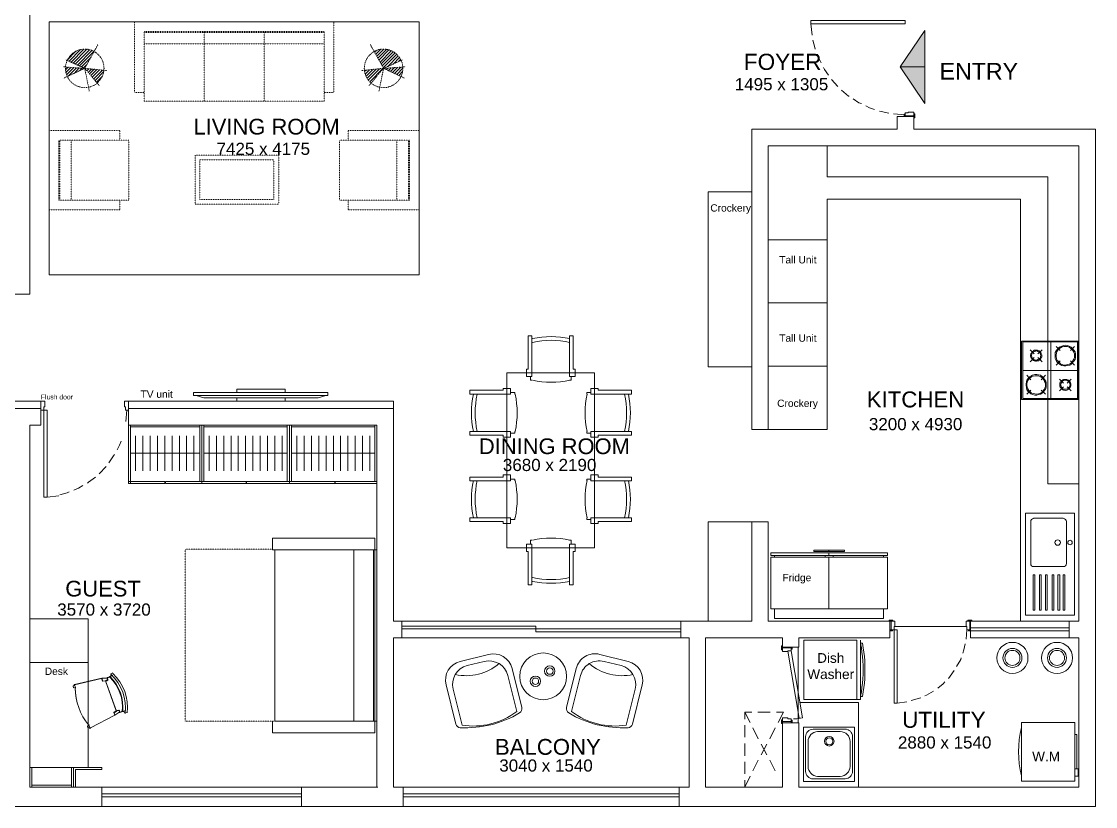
# Model space of a CAD drawing. Header units: millimetres. Extents: x 75500 to 345360, y -224327 to 19532.
# Drawn here: x 97813 to 108858, y -86239 to -78172 of the extents above; entities that cross this region are included whole.
import ezdxf

# ---------------------------------------------------------------- set-up
doc = ezdxf.new("R2010")
doc.units = ezdxf.units.MM
doc.header["$LTSCALE"] = 0.01
doc.linetypes.add('DASHED2', pattern=[0.375, 0.25, -0.125])
doc.linetypes.add('ZWCAD_ISO03W100', pattern=[30, 12, -18])
doc.layers.add('A- Ele 4', color=250, linetype='Continuous', lineweight=15, true_color=0x333333)
doc.layers.add('hatch', color=251, linetype='Continuous', lineweight=0)
doc.styles.add('Arial$001H0', font='arial.ttf')
pattern_1 = [(45.45137, (107700.417, -113127.786), (15.656589, -15.41183), [])]
pattern_2 = [(45.45137, (83471.055, -117499.1), (15.65659, -15.41183), [])]

# ---------------------------------------------------------------- blocks, each defined once
blk = doc.blocks.new('asfgvsag')
at = {"color": 7, "linetype": 'Continuous', "lineweight": 5}
for p, q in [((38841, 13559), (38841, 13470)), ((38858, 13559), (38879, 13559)), ((38871, 13504), (38871, 13470)), ((38871, 13504), (38879, 13504)), ((38879, 13559), (38879, 13504)), ((39612, 13559), (39612, 13504)), ((39629, 13559), (39612, 13559)), ((39620, 13504), (39612, 13504)), ((39620, 13504), (39620, 13470)), ((39650, 13559), (39650, 13470)), ((38871, 13470), (38841, 13470)), ((39620, 13470), (39650, 13470))]:
    blk.add_line(p, q, dxfattribs=at)
at = {"color": 8, "linetype": 'Continuous', "lineweight": 5}
for p, q in [((38879, 13504), (39612, 13504)), ((39612, 13373), (39620, 13470)), ((38905, 12717), (39002, 12730))]:
    blk.add_line(p, q, dxfattribs=at)
at = {"color": 7, "linetype": 'Continuous', "lineweight": 5}
for points in [[(38820, 13559), (38820, 13568), (38858, 13568), (38858, 13559)], [(39671, 13559), (39671, 13568), (39629, 13568), (39629, 13559)], [(38905, 13470), (38905, 12717), (38871, 12717), (38871, 13470)]]:
    blk.add_lwpolyline(points, close=True, dxfattribs=at)
for points in [[(38841, 13470), (38829, 13470), (38829, 13458), (38854, 13458), (38854, 13470)], [(39650, 13470), (39658, 13470), (39658, 13458), (39637, 13458), (39637, 13470)]]:
    blk.add_lwpolyline(points, dxfattribs=at)
at = {"color": 8, "linetype": 'Continuous', "lineweight": 5}
for points in [[(39578, 13229), (39590, 13263), (39603, 13326)], [(39514, 13094), (39557, 13166), (39561, 13182)], [(39430, 12971), (39447, 12992), (39489, 13051)], [(39320, 12869), (39375, 12916), (39392, 12937)], [(39188, 12793), (39205, 12797), (39277, 12840)], [(39049, 12742), (39108, 12759), (39146, 12772)]]:
    blk.add_lwpolyline(points, dxfattribs=at)
blk = doc.blocks.new('hghdgfdg')
at = {"layer": 'A- Ele 4'}
for p, q in [((55205, -46139), (55080, -46139)), ((55080, -47245), (55080, -46139)), ((55205, -46118), (55205, -46139)), ((57055, -46118), (55205, -46118)), ((55205, -46139), (55205, -46142)), ((55205, -46142), (55430, -46142)), ((55205, -46151), (55205, -46142)), ((55430, -46142), (55580, -46142)), ((55580, -46142), (57055, -46142)), ((57055, -46118), (57055, -46139)), ((57179, -46139), (57055, -46139)), ((57055, -46139), (57055, -46142)), ((57055, -46142), (57055, -46151)), ((57179, -47245), (57179, -46139)), ((55205, -46154), (55205, -46151)), ((55205, -46154), (55305, -46154)), ((55205, -46154), (55205, -46368)), ((55305, -46154), (55430, -46154)), ((55430, -46154), (55580, -46154)), ((55580, -46154), (56955, -46154)), ((56955, -46154), (57055, -46154)), ((57055, -46151), (57055, -46154)), ((57055, -46300), (57055, -46154)), ((55205, -47220), (55205, -46368)), ((57054, -46368), (55205, -46368)), ((57054, -46300), (57054, -46368)), ((57054, -46368), (57054, -47220)), ((55080, -47245), (55205, -47245)), ((57054, -47220), (55205, -47220)), ((57054, -47220), (57054, -47245)), ((57054, -47245), (57059, -47245)), ((57059, -47245), (57179, -47245))]:
    blk.add_line(p, q, dxfattribs=at)
at = {"layer": 'A- Ele 4', "linetype": 'DASHED2', "ltscale": 3}
blk.add_lwpolyline([(55205, -47220), (55205, -48186), (57059, -48186), (57059, -47245)], dxfattribs=at)
blk = doc.blocks.new('bbb')
at = {"layer": 'A- Ele 4'}
for p, q in [((19026, 13580), (19036, 13552)), ((19045, 13581), (19028, 13576)), ((19045, 13581), (19028, 13576)), ((19049, 13564), (19034, 13556)), ((18660, 13403), (18688, 13413)), ((18688, 13413), (18716, 13424)), ((18690, 13410), (18718, 13420)), ((18768, 13453), (18729, 13426)), ((18776, 13428), (18752, 13410)), ((18865, 13100), (18752, 13410)), ((18778, 13425), (18754, 13407)), ((18865, 13100), (18754, 13407)), ((19175, 13169), (19185, 13141)), ((19198, 13153), (19183, 13145)), ((18789, 13044), (18817, 13055)), ((18815, 13058), (18843, 13069)), ((18817, 13055), (18825, 13059)), ((18845, 13065), (18856, 13071)), ((18904, 13073), (18856, 13071)), ((18904, 13073), (18856, 13071)), ((18907, 13075), (18897, 13103)), ((18904, 13073), (19184, 13136)), ((18904, 13073), (19184, 13136)), ((18907, 13075), (19182, 13139)), ((18790, 13016), (18809, 13026))]:
    blk.add_line(p, q, dxfattribs=at)
for points in [[(19020, 13582), (18768, 13453), (19020, 13582), (18768, 13453)], [(19036, 13552), (19026, 13580), (19028, 13576)], [(19049, 13564), (19045, 13581), (19049, 13564), (19034, 13556), (19036, 13552)], [(18662, 13433), (18644, 13423), (18644, 13423)], [(18662, 13433), (18644, 13423), (18644, 13423)], [(18697, 13414), (18716, 13424), (18716, 13424)], [(18719, 13426), (18729, 13426), (18716, 13424)], [(18716, 13424), (18724, 13409), (18732, 13404), (18741, 13404), (18752, 13410)], [(18718, 13420), (18720, 13407), (18728, 13402), (18741, 13404), (18754, 13407)], [(18776, 13428), (18768, 13453), (18729, 13426)], [(18778, 13425), (18778, 13425), (18768, 13453)], [(19185, 13141), (19175, 13169), (19177, 13166)], [(19198, 13153), (19194, 13170), (19198, 13153), (19183, 13145), (19185, 13141)], [(18809, 13026), (18807, 13039), (18808, 13045), (18825, 13059)], [(18809, 13026), (18807, 13039), (18808, 13045), (18825, 13059)], [(18843, 13069), (18841, 13082), (18840, 13092), (18852, 13098), (18865, 13100), (18854, 13094), (18843, 13088), (18843, 13079), (18845, 13065), (18825, 13059)], [(18904, 13073), (18893, 13101), (18897, 13103)], [(18790, 13016), (18809, 13026), (18809, 13026)]]:
    blk.add_lwpolyline(points, dxfattribs=at)
for points in [[(18697, 13414), (18676, 13417), (18668, 13422), (18664, 13430), (18668, 13422), (18676, 13417)], [(19177, 13166), (19194, 13170)], [(18865, 13100), (18893, 13101)]]:
    blk.add_lwpolyline(points, close=True, dxfattribs=at)
for points in [[(19025, 13587), (19024, 13588), (19022, 13587), (19020, 13587)], [(19025, 13587), (19024, 13588), (19022, 13587), (19020, 13587)], [(19029, 13583), (19028, 13585), (19027, 13586), (19025, 13587)], [(19029, 13583), (19028, 13585), (19027, 13586), (19025, 13587)], [(19035, 13555), (19035, 13554), (19036, 13554), (19036, 13553)], [(19035, 13555), (19035, 13554), (19036, 13554), (19036, 13553)], [(19176, 13172), (19176, 13311), (19127, 13446), (19038, 13553)], [(19176, 13173), (19175, 13312), (19127, 13446), (19039, 13552)], [(19176, 13173), (19175, 13312), (19127, 13446), (19039, 13552)], [(18643, 13428), (18624, 13277), (18678, 13126), (18789, 13023)], [(18643, 13428), (18624, 13277), (18678, 13126), (18789, 13023)], [(18664, 13434), (18644, 13284), (18699, 13133), (18810, 13030)], [(18688, 13416), (18675, 13284), (18722, 13152), (18817, 13058)], [(18692, 13414), (18679, 13284), (18726, 13155), (18819, 13062)], [(19173, 13174), (19173, 13173), (19173, 13173), (19173, 13172)], [(19173, 13174), (19173, 13173), (19173, 13173), (19173, 13172)], [(19188, 13139), (19189, 13141), (19189, 13143), (19188, 13144)], [(19188, 13139), (19189, 13141), (19189, 13143), (19188, 13144)], [(19184, 13136), (19186, 13136), (19187, 13137), (19188, 13139)], [(19184, 13136), (19186, 13136), (19187, 13137), (19188, 13139)]]:
    blk.add_open_spline(points, degree=3, dxfattribs=at)
blk = doc.blocks.new('dgsbhh')
at = {"layer": 'hatch', "linetype": 'ZWCAD_ISO03W100', "lineweight": 0, "ltscale": 10}
h = blk.add_hatch(dxfattribs=at)
h.set_pattern_fill('ANSI31', color=256, scale=6.919487, angle=270.4514, style=0)
h.set_pattern_definition(pattern_1)
h.paths.add_polyline_path([(78265, -117383), (78084, -117302, -0.295125), (78265, -117186, -0.127674), (78361, -117211)])
h.paths.add_polyline_path([(78265, -117383), (78461, -117403, -0.194779), (78392, -117534)])
h = blk.add_hatch(dxfattribs=at)
h.set_pattern_fill('ANSI31', color=256, scale=6.919487, angle=269.5486, style=0)
h.set_pattern_definition(pattern_1)
h.paths.add_polyline_path([(81338, -117383), (81518, -117302, 0.295125), (81338, -117186, 0.127674), (81242, -117211)])
h.paths.add_polyline_path([(81338, -117383), (81141, -117403, 0.194779), (81210, -117534)])
h = blk.add_hatch(dxfattribs=at)
h.set_pattern_fill('ANSI31', color=256, scale=6.919487, angle=270.4514, style=0)
h.set_pattern_definition(pattern_2)
h.paths.add_polyline_path([(78067, -117370, 0.127626), (78086, -117467), (78265, -117383)])
h = blk.add_hatch(dxfattribs=at)
h.set_pattern_fill('ANSI31', color=256, scale=6.919487, angle=269.5486, style=0)
h.set_pattern_definition(pattern_2)
h.paths.add_polyline_path([(81535, -117370, -0.127626), (81517, -117467), (81338, -117383)])
for p, q in [((80826, -116904), (78777, -116904)), ((78777, -116904), (78777, -117632)), ((80826, -117632), (80826, -116904)), ((80726, -117004), (78877, -117004)), ((78877, -117004), (78877, -117722)), ((80726, -117014), (78877, -117014)), ((79493, -117722), (79493, -117004)), ((80110, -117722), (80110, -117004)), ((80726, -117722), (80726, -117004)), ((78265, -117383), (78401, -117138)), ((78877, -117131), (80726, -117131)), ((81338, -117383), (81201, -117138)), ((78265, -117383), (78068, -117295)), ((81338, -117383), (81534, -117295)), ((78265, -117383), (78042, -117368)), ((78265, -117383), (78050, -117484)), ((78265, -117383), (78415, -117561)), ((78265, -117383), (78312, -117619)), ((78265, -117383), (78493, -117406)), ((81338, -117383), (81110, -117406)), ((81338, -117383), (81188, -117561)), ((81338, -117383), (81290, -117619)), ((81338, -117383), (81561, -117368)), ((81338, -117383), (81553, -117484)), ((78877, -117632), (78777, -117632)), ((78877, -117722), (80726, -117722)), ((80726, -117632), (80826, -117632)), ((78627, -118022), (77900, -118022)), ((77900, -118022), (77900, -118838)), ((78627, -118121), (78627, -118022)), ((80975, -118121), (80975, -118022)), ((80975, -118022), (81703, -118022)), ((81703, -118022), (81703, -118838)), ((78717, -118121), (77999, -118121)), ((77999, -118121), (77999, -118738)), ((78010, -118121), (78010, -118738)), ((78126, -118738), (78126, -118121)), ((78717, -118738), (78717, -118121)), ((80885, -118738), (80885, -118121)), ((80885, -118121), (81603, -118121)), ((81476, -118738), (81476, -118121)), ((81593, -118121), (81593, -118738)), ((81603, -118121), (81603, -118738)), ((79399, -118274), (79399, -118779)), ((80260, -118274), (79399, -118274)), ((80260, -118779), (80260, -118274)), ((79449, -118324), (79449, -118730)), ((80210, -118324), (79449, -118324)), ((80210, -118730), (80210, -118324)), ((79449, -118730), (80210, -118730)), ((77900, -118838), (78627, -118838)), ((77999, -118738), (78717, -118738)), ((78627, -118738), (78627, -118838)), ((79399, -118779), (80260, -118779)), ((81603, -118738), (80885, -118738)), ((80975, -118738), (80975, -118838)), ((81703, -118838), (80975, -118838))]:
    blk.add_line(p, q, dxfattribs=at)
for centre in [(78265, -117383), (81338, -117383)]:
    blk.add_circle(centre, 198, dxfattribs=at)

msp = doc.modelspace()

# ---------------------------------------------------------------- hatches: boundary and pattern name
at = {"layer": 'A- Ele 4'}
h = msp.add_hatch(color=256, dxfattribs=at)
h.paths.add_polyline_path([(107101.9, -78264.5), (107101.9, -78637), (106848, -78637)])
h.paths.add_polyline_path([(107101.9, -78637), (106848, -78637), (107101.9, -79013.7)])

# ---------------------------------------------------------------- linework, layer by layer
for p, q in [((97898, -80974), (97898, -77974)), ((105929.8, -78195.2), (105942.5, -78313.7)), ((106141.5, -78766.6), (106209.2, -78838.6)), ((106780.6, -79122.2), (106899.1, -79130.6)), ((106818, -79279), (106818, -79149)), ((106818, -79149), (106988, -79149)), ((106933, -79110.9), (106899.1, -79110.9)), ((106899.1, -79110.9), (106899.1, -79140.5)), ((106988, -79140.5), (106899.1, -79140.5)), ((106988, -79102.4), (106933, -79102.4)), ((106933, -79110.9), (106933, -79102.4)), ((106988, -79119.4), (106988, -79102.4)), ((106988, -79149), (106988, -79279)), ((105323, -79279), (106818, -79279)), ((105323, -79279), (105323, -82364)), ((106988, -79279), (108858, -79279)), ((108858, -79279), (108858, -86239)), ((108688, -79449), (105493, -79449)), ((105493, -79449), (105493, -82364)), ((106098.3, -79769), (106098.3, -79449)), ((108688, -84334), (108688, -79449)), ((108368, -79769), (106098.3, -79769)), ((108368, -82923.9), (108368, -79769)), ((106098.3, -79996.5), (108088, -79996.5)), ((106098.3, -82364), (106098.3, -79996.5)), ((108088, -84326.6), (108088, -79996.5)), ((105497.2, -80414), (106098.3, -80414)), ((97898, -80974), (97253, -80974)), ((105497.2, -81064), (106098.3, -81064)), ((103448.1, -81820.6), (103448.1, -81401.6)), ((103486.2, -81401.6), (103448.1, -81401.6)), ((108672.7, -81464.9), (108109.7, -81464.9)), ((108109.7, -81464.9), (108109.7, -82044.8)), ((108397.5, -82044.8), (108397.5, -81464.9)), ((108452.6, -81511.5), (108494.9, -81553.8)), ((108600.7, -81553.8), (108643, -81511.5)), ((108672.7, -81464.9), (108672.7, -82044.8)), ((108228.2, -81587.6), (108185.9, -81545.3)), ((108266.3, -81587.6), (108308.7, -81545.3)), ((105497.2, -81714), (106098.3, -81714)), ((108185.9, -81668.1), (108228.2, -81625.7)), ((108308.7, -81668.1), (108266.3, -81625.7)), ((108452.6, -81701.9), (108494.9, -81659.6)), ((108600.7, -81659.6), (108643, -81701.9)), ((103007.9, -81820.6), (103007.9, -81744.5)), ((103024.8, -81744.5), (103007.9, -81744.5)), ((103062.9, -81820.6), (103007.9, -81820.6)), ((103046, -81858.7), (103046, -81820.6)), ((103507.4, -81820.6), (103448.1, -81820.6)), ((103465, -81858.7), (103465, -81820.6)), ((103507.4, -81820.6), (103507.4, -81744.5)), ((108672.7, -81756.9), (108109.7, -81756.9)), ((108194.4, -81854.3), (108152, -81807.7)), ((108300.2, -81854.3), (108342.5, -81807.7)), ((102842.8, -81945), (102766.6, -81945)), ((102842.8, -81945), (102842.8, -82000)), ((103062.9, -81858.7), (103046, -81858.7)), ((103465, -81858.7), (103448.1, -81858.7)), ((103668.2, -81945), (103744.4, -81945)), ((103668.2, -81945), (103668.2, -82000)), ((108528.8, -81888.2), (108486.4, -81845.8)), ((108528.8, -81926.3), (108486.4, -81968.6)), ((108609.2, -81845.8), (108566.9, -81888.2)), ((108609.2, -81968.6), (108566.9, -81926.3)), ((100964.4, -81984.3), (99582.4, -81984.3)), ((99582.4, -81984.3), (99582.4, -82013.9)), ((100964.4, -82013.9), (99582.4, -82013.9)), ((99607.8, -82013.9), (99687.5, -82040.1)), ((100863.5, -82040.1), (99687.5, -82040.1)), ((100943.2, -82013.9), (100863.5, -82040.1)), ((100964.4, -81984.3), (100964.4, -82013.9)), ((102423.8, -81961.9), (102423.8, -82000)), ((102842.8, -82000), (102423.8, -82000)), ((102885.2, -81983.1), (102842.8, -81983.1)), ((102885.2, -81983.1), (102885.2, -82000)), ((103625.9, -81983.1), (103668.2, -81983.1)), ((103625.9, -81983.1), (103625.9, -82000)), ((103668.2, -82000), (104087.3, -82000)), ((104087.3, -81961.9), (104087.3, -82000)), ((108672.7, -82044.8), (108109.7, -82044.8)), ((108152, -82002.4), (108194.4, -81960.1)), ((108342.5, -82002.4), (108300.2, -81960.1)), ((98013, -82074), (93748, -82074)), ((93748, -82149), (98013, -82149)), ((98013, -82149), (98013, -82074)), ((98013, -82074), (98052.2, -82074)), ((98013, -82074), (98013, -82165.5)), ((98013, -82319), (98013, -82149)), ((98043.5, -82165.5), (98013, -82165.5)), ((98043.5, -82130.6), (98043.5, -82165.5)), ((98043.5, -82130.6), (98052.2, -82130.6)), ((98052.2, -82074), (98052.2, -82130.6)), ((98913, -82074), (98873.8, -82074)), ((98873.8, -82074), (98873.8, -82130.6)), ((98882.5, -82130.6), (98873.8, -82130.6)), ((98882.5, -82130.6), (98882.5, -82165.5)), ((98882.5, -82165.5), (98913, -82165.5)), ((98886.9, -82283.1), (98895.6, -82165.5)), ((98913, -82074), (101638, -82074)), ((98913, -82149), (98913, -82074)), ((98913, -82074), (98913, -82165.5)), ((98913, -82149), (101638, -82149)), ((98913, -82319), (98913, -82149)), ((101638, -82149), (101638, -82074)), ((101638, -82149), (101638, -84334)), ((97898, -82319), (98013, -82319)), ((97898, -82319), (97898, -86039)), ((98913, -82319), (98913, -82920)), ((99664.9, -82319), (98913, -82319)), ((98913, -82319), (101468, -82319)), ((98933, -82319), (98933, -82920)), ((99646.9, -82339), (98933, -82339)), ((100546.9, -82339), (99689.2, -82339)), ((101446.9, -82339), (100589.2, -82339)), ((101468, -82319), (101468, -86039)), ((102842.8, -82385.2), (102842.8, -82444.4)), ((102885.2, -82385.2), (102885.2, -82402.1)), ((103625.9, -82385.2), (103625.9, -82402.1)), ((103668.2, -82385.2), (103668.2, -82444.4)), ((105323, -82364), (105493, -82364)), ((105493, -82364), (106098.3, -82364)), ((98986.6, -82788.3), (98986.6, -82429.5)), ((99061.6, -82788.3), (99061.6, -82429.5)), ((99136.6, -82788.3), (99136.6, -82429.5)), ((99211.6, -82788.3), (99211.6, -82429.5)), ((99286.6, -82788.3), (99286.6, -82429.5)), ((99361.6, -82788.3), (99361.6, -82429.5)), ((99436.6, -82788.3), (99436.6, -82429.5)), ((99511.6, -82788.3), (99511.6, -82429.5)), ((99586.6, -82788.3), (99586.6, -82429.5)), ((99742.7, -82788.3), (99742.7, -82429.5)), ((99817.7, -82788.3), (99817.7, -82429.5)), ((99892.7, -82788.3), (99892.7, -82429.5)), ((99967.7, -82788.3), (99967.7, -82429.5)), ((100042.7, -82788.3), (100042.7, -82429.5)), ((100117.7, -82788.3), (100117.7, -82429.5)), ((100192.7, -82788.3), (100192.7, -82429.5)), ((100267.7, -82788.3), (100267.7, -82429.5)), ((100342.7, -82788.3), (100342.7, -82429.5)), ((100417.7, -82788.3), (100417.7, -82429.5)), ((100492.7, -82788.3), (100492.7, -82429.5)), ((100645.1, -82788.3), (100645.1, -82429.5)), ((100720.1, -82788.3), (100720.1, -82429.5)), ((100795.1, -82788.3), (100795.1, -82429.5)), ((100870.1, -82788.3), (100870.1, -82429.5)), ((100945.1, -82788.3), (100945.1, -82429.5)), ((101020.1, -82788.3), (101020.1, -82429.5)), ((101095.1, -82788.3), (101095.1, -82429.5)), ((101170.1, -82788.3), (101170.1, -82429.5)), ((101245.1, -82788.3), (101245.1, -82429.5)), ((101320.1, -82788.3), (101320.1, -82429.5)), ((101395.1, -82788.3), (101395.1, -82429.5)), ((102766.6, -82423.3), (102766.6, -82444.4)), ((102842.8, -82444.4), (102766.6, -82444.4)), ((102885.2, -82402.1), (102842.8, -82402.1)), ((103625.9, -82402.1), (103668.2, -82402.1)), ((103668.2, -82444.4), (103744.4, -82444.4)), ((103744.4, -82423.3), (103744.4, -82444.4)), ((98933, -82608.9), (99646.9, -82608.9)), ((99689.2, -82608.9), (100546.9, -82608.9)), ((100589.2, -82608.9), (101446.9, -82608.9)), ((98612.5, -82818.8), (98682.2, -82744.8)), ((102842.8, -82832.3), (102766.6, -82832.3)), ((102766.6, -82853.4), (102766.6, -82832.3)), ((102842.8, -82891.5), (102842.8, -82832.3)), ((103668.2, -82832.3), (103744.4, -82832.3)), ((103668.2, -82891.5), (103668.2, -82832.3)), ((103744.4, -82853.4), (103744.4, -82832.3)), ((99288.5, -82900), (98913, -82900)), ((99288.5, -82920), (98913, -82920)), ((99288.5, -82920), (99288.5, -82900)), ((99292.5, -82920), (99292.5, -82900)), ((99668, -82900), (99292.5, -82900)), ((99668, -82920), (99292.5, -82920)), ((102885.2, -82874.6), (102842.8, -82874.6)), ((102885.2, -82891.5), (102885.2, -82874.6)), ((103625.9, -82874.6), (103668.2, -82874.6)), ((103625.9, -82891.5), (103625.9, -82874.6)), ((108368, -82923.9), (108688, -82923.9)), ((98078.4, -83058.4), (98196, -83045.3)), ((102842.8, -83272.5), (102423.8, -83272.5)), ((102423.8, -83310.6), (102423.8, -83272.5)), ((102842.8, -83331.7), (102842.8, -83272.5)), ((102885.2, -83289.4), (102885.2, -83272.5)), ((103625.9, -83289.4), (103625.9, -83272.5)), ((103668.2, -83272.5), (104087.3, -83272.5)), ((103668.2, -83331.7), (103668.2, -83272.5)), ((104087.3, -83310.6), (104087.3, -83272.5)), ((108221.2, -83274.7), (108526, -83274.7)), ((102842.8, -83331.7), (102766.6, -83331.7)), ((102885.2, -83289.4), (102842.8, -83289.4)), ((103625.9, -83289.4), (103668.2, -83289.4)), ((103668.2, -83331.7), (103744.4, -83331.7)), ((105323, -83314), (104873, -83314)), ((104873, -83314), (104873, -84334)), ((105323, -83314), (105493, -83314)), ((105323, -84334), (105323, -83314)), ((105493, -83314), (105493, -84334)), ((108191.6, -83740.3), (108191.6, -83308.5)), ((108559.8, -83308.5), (108559.8, -83740.3)), ((103007.9, -83543.4), (103007.9, -83619.6)), ((103062.9, -83543.4), (103007.9, -83543.4)), ((103046, -83501), (103046, -83543.4)), ((103062.9, -83501), (103046, -83501)), ((103465, -83501), (103448.1, -83501)), ((103448.1, -83543.4), (103448.1, -83962.4)), ((103507.4, -83543.4), (103448.1, -83543.4)), ((103465, -83501), (103465, -83543.4)), ((103507.4, -83543.4), (103507.4, -83619.6)), ((103024.8, -83619.6), (103007.9, -83619.6)), ((105519.4, -83660.1), (105519.4, -83630.5)), ((106116.2, -83630.5), (105519.4, -83630.5)), ((106116.2, -83660.1), (105519.4, -83660.1)), ((105519.4, -84206.2), (105519.4, -83677.1)), ((106116.2, -83677.1), (105519.4, -83677.1)), ((105557.5, -83677.1), (105557.5, -83660.1)), ((106078.1, -83677.1), (106078.1, -83660.1)), ((106116.2, -83630.5), (106717.3, -83630.5)), ((106116.2, -83660.1), (106717.3, -83660.1)), ((106116.2, -83677.1), (106116.2, -84206.2)), ((106116.2, -83677.1), (106116.2, -84206.2)), ((106116.2, -83677.1), (106717.3, -83677.1)), ((106158.5, -83677.1), (106158.5, -83660.1)), ((106679.2, -83677.1), (106679.2, -83660.1)), ((106717.3, -83660.1), (106717.3, -83630.5)), ((106717.3, -84206.2), (106717.3, -83677.1)), ((108526, -83774.1), (108221.2, -83774.1)), ((103486.2, -83962.4), (103448.1, -83962.4)), ((106116.2, -84206.2), (105519.4, -84206.2)), ((105557.5, -84307.7), (105557.5, -84206.2)), ((106116.2, -84206.2), (106717.3, -84206.2)), ((106679.2, -84307.7), (106679.2, -84206.2)), ((101638, -84334), (101723, -84334)), ((104593, -84334), (101723, -84334)), ((101723, -84334), (101723, -84504)), ((104593, -84334), (104593, -84504)), ((104593, -84334), (105323, -84334)), ((105493, -84334), (106743.4, -84334)), ((106116.2, -84307.7), (105557.5, -84307.7)), ((106116.2, -84307.7), (106679.2, -84307.7)), ((106743.4, -84334), (106743.4, -84504)), ((107573, -84334), (107573, -84504)), ((108588, -84334), (107573, -84334)), ((108588, -84334), (108588, -84504)), ((108688, -84334), (108588, -84334)), ((101723, -84384.8), (103101.4, -84384.8)), ((101723, -84414.4), (104593, -84414.4)), ((108588, -84404.4), (107573, -84404.4)), ((108588, -84434), (107573, -84434)), ((101723, -84504), (101638, -84504)), ((101638, -84504), (101638, -86039)), ((101723, -84504), (104593, -84504)), ((104593, -84504), (104678, -84504)), ((104678, -86039), (104678, -84504)), ((105638, -84504), (104848, -84504)), ((104848, -86039), (104848, -84504)), ((105638, -84504), (105638, -84599.9)), ((105638, -84599.9), (105808, -84599.9)), ((105798.9, -84599.9), (105798.9, -85378.7)), ((105808, -84599.9), (105808, -84504)), ((106743.4, -84504), (105808, -84504)), ((105857.9, -84529.6), (105857.9, -85139.6)), ((106403, -84529.6), (105857.9, -84529.6)), ((106403, -84529.6), (106403, -85139.6)), ((106441.9, -85139.6), (106441.9, -84529.6)), ((106441.9, -84562), (106461.4, -84562)), ((106441.9, -84562), (106449.8, -84607)), ((106461.4, -84562), (106469.3, -84607)), ((107573, -84504), (108588, -84504)), ((108688, -84504), (108588, -84504)), ((108688, -86039), (108688, -84504)), ((105638, -84608.3), (105726.9, -84608.3)), ((105638, -84629.5), (105638, -84646.4)), ((105638, -84646.4), (105693, -84646.4)), ((105693, -84638), (105726.9, -84638)), ((105693, -84638), (105693, -84646.4)), ((105726.9, -84638), (105726.9, -84608.3)), ((106449.8, -84607), (106456.3, -84652.2)), ((106456.3, -84652.2), (106461.4, -84697.7)), ((106461.4, -84697.7), (106465, -84743.2)), ((106469.3, -84607), (106475.8, -84652.2)), ((106475.8, -84652.2), (106480.8, -84697.7)), ((106480.8, -84697.7), (106484.4, -84743.2)), ((97898, -84759), (98498, -84759)), ((102397.6, -84791.4), (102572.3, -84748.1)), ((102858.3, -84821.3), (102958, -85222.6)), ((103517.5, -84821.3), (103417.9, -85222.6)), ((103978.3, -84791.4), (103803.6, -84748.1)), ((106467.1, -84788.9), (106465, -84743.2)), ((106465, -84743.2), (106467.1, -84788.9)), ((106467.9, -84834.6), (106467.1, -84788.9)), ((106467.1, -84788.9), (106467.9, -84834.6)), ((106486.6, -84788.9), (106484.4, -84743.2)), ((106484.4, -84743.2), (106486.6, -84788.9)), ((106487.3, -84834.6), (106486.6, -84788.9)), ((106486.6, -84788.9), (106487.3, -84834.6)), ((102814.6, -84894), (102906.2, -85262.7)), ((103561.3, -84894), (103469.7, -85262.7)), ((106461.4, -84971.4), (106465, -84925.9)), ((106465, -84925.9), (106467.1, -84880.2)), ((106467.1, -84880.2), (106465, -84925.9)), ((106467.1, -84880.2), (106467.9, -84834.6)), ((106467.9, -84834.6), (106467.1, -84880.2)), ((106480.8, -84971.4), (106484.4, -84925.9)), ((106484.4, -84925.9), (106486.6, -84880.2)), ((106486.6, -84880.2), (106484.4, -84925.9)), ((106486.6, -84880.2), (106487.3, -84834.6)), ((106487.3, -84834.6), (106486.6, -84880.2)), ((102278.6, -85391.3), (102179, -84990)), ((102343.2, -85402.5), (102251.7, -85033.7)), ((104032.6, -85402.5), (104124.2, -85033.7)), ((104097.2, -85391.3), (104196.9, -84990)), ((106449.8, -85062.1), (106456.3, -85016.9)), ((106456.3, -85016.9), (106461.4, -84971.4)), ((106469.3, -85062.1), (106475.8, -85016.9)), ((106475.8, -85016.9), (106480.8, -84971.4)), ((105857.9, -85139.6), (106403, -85139.6)), ((106403, -85139.6), (106441.9, -85139.6)), ((106441.9, -85107.1), (106449.8, -85062.1)), ((106441.9, -85107.1), (106461.4, -85107.1)), ((106461.4, -85107.1), (106469.3, -85062.1)), ((106418.9, -85169.6), (105818.9, -85169.6)), ((106418.9, -85169.6), (106418.9, -86039)), ((105305.2, -85374.5), (105250.1, -85268.6)), ((105512.6, -85268.6), (105385.6, -85268.6)), ((105648, -85268.6), (105576.1, -85268.6)), ((105648, -85268.6), (105593, -85374.5)), ((105638, -85349.1), (105638, -85327.9)), ((105638, -85327.9), (105693, -85327.9)), ((105638, -85366), (105726.9, -85366)), ((105693, -85336.4), (105693, -85327.9)), ((105693, -85336.4), (105726.9, -85336.4)), ((105726.9, -85336.4), (105726.9, -85366)), ((105250.1, -85404.1), (105250.1, -85526.8)), ((105389.8, -85543.8), (105334.8, -85429.5)), ((105563.4, -85429.5), (105508.3, -85543.8)), ((105808, -85378.7), (105638, -85378.7)), ((105638, -85378.7), (105638, -86039)), ((105808, -86039), (105808, -85378.7)), ((105855.7, -85422.6), (105855.7, -85980.8)), ((106283.2, -85443.8), (105953.1, -85443.8)), ((105999.6, -85469.2), (106232.4, -85469.2)), ((105250.1, -85590.3), (105250.1, -85717.3)), ((105876.9, -85879.2), (105876.9, -85520)), ((105902.3, -85570.8), (105902.3, -85828.9)), ((106334, -85570.8), (106334, -85828.9)), ((106359.4, -85879.2), (106359.4, -85520)), ((105478.7, -85708.8), (105419.4, -85598.8)), ((105478.7, -85598.8), (105419.4, -85708.8)), ((105250.1, -85780.8), (105250.1, -85903.5)), ((105389.8, -85763.9), (105334.8, -85873.9)), ((105563.4, -85873.9), (105508.3, -85763.9)), ((97918, -85839), (97898, -85839)), ((97918, -85839), (98328, -85839)), ((97918, -85839), (97918, -86039)), ((98328, -86039), (98328, -85839)), ((98348, -86039), (98348, -85839)), ((98638, -85839), (98348, -85839)), ((98638, -85859), (98368, -85859)), ((98368, -86039), (98368, -85859)), ((98638, -85859), (98638, -85839)), ((105305.2, -85928.9), (105250.1, -86039)), ((97898, -86039), (98638, -86039)), ((97918, -86019), (98328, -86019)), ((100693, -86039), (98638, -86039)), ((98638, -86039), (98638, -86239)), ((100693, -86039), (101468, -86039)), ((100693, -86039), (100693, -86239)), ((101478.2, -86039), (101468, -86039)), ((101638, -86039), (101737.9, -86039)), ((104578.1, -86039), (101737.9, -86039)), ((101737.9, -86039), (101737.9, -86239)), ((104578.1, -86039), (104678, -86039)), ((104578.1, -86039), (104578.1, -86239)), ((104848, -86039), (105638, -86039)), ((105250.1, -85967), (105250.1, -86039)), ((105808, -86039), (108688, -86039)), ((105953.1, -85955.4), (106283.2, -85955.4)), ((106232.4, -85930.5), (105999.6, -85930.5)), ((100693, -86109.4), (98638, -86109.4)), ((100693, -86139), (98638, -86139)), ((104578.1, -86109.4), (101737.9, -86109.4)), ((104578.1, -86139), (101737.9, -86139)), ((97513, -86239), (98638, -86239)), ((98638, -86239), (100693, -86239)), ((100693, -86239), (101737.9, -86239)), ((101737.9, -86239), (104578.1, -86239)), ((104578.1, -86239), (108858, -86239))]:
    msp.add_line(p, q, dxfattribs=at)
for points in [[(98098.4, -78174), (101901.8, -78174), (101901.8, -80774), (98098.4, -80774)], [(106899.1, -78195.2), (105929.8, -78195.2), (105929.8, -78161.3), (106899.1, -78161.3)], [(107101.9, -78264.5), (107101.9, -78637), (106848, -78637)], [(106848, -78637), (107101.9, -79013.7), (107101.9, -78264.5)], [(107101.9, -78637), (106848, -78637), (107101.9, -79013.7)], [(106988, -79161.7), (107000.7, -79161.7), (107000.7, -79119.4), (106988, -79119.4)], [(105323, -79921.5), (104873, -79921.5), (104873, -81721.5), (105323, -81721.5)], [(108681.1, -82057.5), (108681.1, -81456.4), (108097, -81456.4), (108097, -82057.5)], [(108651.5, -81604.6), (108651.5, -81625.7), (108647.3, -81646.9), (108634.6, -81663.8), (108621.9, -81676.5), (108609.2, -81693.5), (108592.3, -81701.9), (108571.1, -81706.2), (108554.2, -81710.4), (108533, -81710.4), (108511.8, -81706.2), (108494.9, -81697.7), (108478, -81685), (108465.3, -81672.3), (108452.6, -81655.4), (108444.1, -81634.2), (108444.1, -81617.3), (108444.1, -81596.1), (108444.1, -81574.9), (108452.6, -81558), (108465.3, -81541.1), (108478, -81524.1), (108494.9, -81515.7), (108511.8, -81507.2), (108533, -81503), (108554.2, -81498.8), (108571.1, -81503), (108592.3, -81511.5), (108609.2, -81519.9), (108621.9, -81532.6), (108634.6, -81549.5), (108647.3, -81566.5), (108651.5, -81587.6)], [(108643, -81604.6), (108643, -81625.7), (108634.6, -81642.7), (108626.1, -81655.4), (108617.7, -81672.3), (108600.7, -81685), (108588, -81693.5), (108571.1, -81697.7), (108549.9, -81701.9), (108533, -81701.9), (108516.1, -81697.7), (108499.1, -81689.2), (108486.4, -81676.5), (108473.7, -81663.8), (108461, -81651.1), (108456.8, -81634.2), (108452.6, -81613), (108452.6, -81596.1), (108456.8, -81579.2), (108461, -81562.2), (108473.7, -81545.3), (108486.4, -81532.6), (108499.1, -81524.1), (108516.1, -81515.7), (108533, -81511.5), (108549.9, -81511.5), (108571.1, -81511.5), (108588, -81519.9), (108600.7, -81528.4), (108617.7, -81541.1), (108626.1, -81553.8), (108634.6, -81570.7), (108643, -81587.6)], [(108304.4, -81604.6), (108304.4, -81617.3), (108300.2, -81625.7), (108296, -81638.4), (108287.5, -81646.9), (108279, -81651.1), (108270.6, -81659.6), (108262.1, -81659.6), (108249.4, -81663.8), (108240.9, -81663.8), (108228.2, -81659.6), (108219.8, -81655.4), (108211.3, -81646.9), (108202.8, -81642.7), (108198.6, -81630), (108194.4, -81621.5), (108190.1, -81613), (108190.1, -81600.3), (108194.4, -81587.6), (108198.6, -81579.2), (108202.8, -81570.7), (108211.3, -81562.2), (108219.8, -81558), (108228.2, -81549.5), (108240.9, -81549.5), (108249.4, -81549.5), (108262.1, -81549.5), (108270.6, -81553.8), (108279, -81558), (108287.5, -81566.5), (108296, -81574.9), (108300.2, -81583.4), (108304.4, -81596.1)], [(108296, -81604.6), (108291.7, -81613), (108291.7, -81621.5), (108287.5, -81630), (108283.3, -81638.4), (108274.8, -81642.7), (108266.3, -81646.9), (108257.9, -81651.1), (108249.4, -81651.1), (108240.9, -81651.1), (108232.5, -81651.1), (108224, -81646.9), (108215.5, -81642.7), (108211.3, -81634.2), (108207.1, -81625.7), (108202.8, -81617.3), (108198.6, -81608.8), (108198.6, -81600.3), (108202.8, -81591.9), (108207.1, -81583.4), (108211.3, -81574.9), (108215.5, -81570.7), (108224, -81566.5), (108232.5, -81562.2), (108240.9, -81558), (108249.4, -81558), (108257.9, -81558), (108266.3, -81562.2), (108274.8, -81566.5), (108283.3, -81574.9), (108287.5, -81579.2), (108291.7, -81587.6), (108291.7, -81596.1)], [(102804.7, -81782.6), (102804.7, -83581.5), (103706.3, -83581.5), (103706.3, -81782.6)], [(108351, -81905.1), (108351, -81926.3), (108346.8, -81943.2), (108334.1, -81964.4), (108325.6, -81977.1), (108308.7, -81989.8), (108291.7, -82002.4), (108270.6, -82006.7), (108253.6, -82010.9), (108232.5, -82010.9), (108211.3, -82006.7), (108194.4, -81998.2), (108177.4, -81985.5), (108164.7, -81972.8), (108152, -81955.9), (108147.8, -81934.7), (108143.6, -81913.6), (108143.6, -81896.6), (108147.8, -81875.5), (108152, -81858.5), (108164.7, -81841.6), (108177.4, -81824.7), (108194.4, -81816.2), (108211.3, -81807.7), (108232.5, -81799.3), (108253.6, -81799.3), (108270.6, -81803.5), (108291.7, -81807.7), (108308.7, -81820.4), (108325.6, -81833.1), (108334.1, -81850.1), (108346.8, -81867), (108351, -81883.9)], [(108342.5, -81905.1), (108342.5, -81922), (108334.1, -81943.2), (108325.6, -81955.9), (108317.1, -81972.8), (108304.4, -81985.5), (108287.5, -81994), (108270.6, -81998.2), (108253.6, -82002.4), (108232.5, -81998.2), (108215.5, -81994), (108198.6, -81989.8), (108185.9, -81977.1), (108173.2, -81964.4), (108160.5, -81947.4), (108156.3, -81930.5), (108152, -81913.6), (108152, -81896.6), (108156.3, -81879.7), (108160.5, -81862.8), (108173.2, -81845.8), (108185.9, -81833.1), (108198.6, -81824.7), (108215.5, -81816.2), (108232.5, -81812), (108253.6, -81812), (108270.6, -81812), (108287.5, -81820.4), (108304.4, -81828.9), (108317.1, -81841.6), (108325.6, -81854.3), (108334.1, -81871.2), (108342.5, -81888.2)], [(108605, -81905.1), (108605, -81917.8), (108600.7, -81926.3), (108596.5, -81934.7), (108588, -81943.2), (108579.6, -81951.7), (108571.1, -81955.9), (108562.6, -81960.1), (108549.9, -81964.4), (108537.2, -81960.1), (108528.8, -81960.1), (108520.3, -81955.9), (108511.8, -81947.4), (108503.4, -81939), (108494.9, -81930.5), (108490.7, -81922), (108490.7, -81909.3), (108490.7, -81900.9), (108490.7, -81888.2), (108494.9, -81879.7), (108503.4, -81871.2), (108511.8, -81862.8), (108520.3, -81854.3), (108528.8, -81850.1), (108537.2, -81850.1), (108549.9, -81850.1), (108562.6, -81850.1), (108571.1, -81854.3), (108579.6, -81858.5), (108588, -81867), (108596.5, -81875.5), (108600.7, -81883.9), (108605, -81896.6)], [(108596.5, -81905.1), (108592.3, -81913.6), (108592.3, -81922), (108588, -81930.5), (108579.6, -81939), (108575.3, -81943.2), (108566.9, -81947.4), (108558.4, -81951.7), (108549.9, -81951.7), (108541.5, -81951.7), (108533, -81951.7), (108524.5, -81947.4), (108516.1, -81943.2), (108511.8, -81934.7), (108503.4, -81926.3), (108503.4, -81917.8), (108499.1, -81909.3), (108499.1, -81900.9), (108503.4, -81892.4), (108503.4, -81883.9), (108511.8, -81875.5), (108516.1, -81871.2), (108524.5, -81862.8), (108533, -81862.8), (108541.5, -81858.5), (108549.9, -81858.5), (108558.4, -81858.5), (108566.9, -81862.8), (108575.3, -81867), (108579.6, -81871.2), (108588, -81879.7), (108592.3, -81888.2), (108592.3, -81896.6)], [(98078.4, -82165.5), (98078.4, -83058.4), (98043.5, -83058.4), (98043.5, -82165.5)], [(99668, -82319), (99646.9, -82319), (99646.9, -82898.9), (99668, -82898.9)], [(99668, -82319), (99689.2, -82319), (99689.2, -82898.9), (99668, -82898.9)], [(100568, -82319), (100546.9, -82319), (100546.9, -82898.9), (100568, -82898.9)], [(100568, -82319), (100589.2, -82319), (100589.2, -82898.9), (100568, -82898.9)], [(101468, -82319), (101446.9, -82319), (101446.9, -82898.9), (101468, -82898.9)], [(99668, -82898.9), (100124, -82898.9), (100124, -82920), (99668, -82920)], [(100128, -82898.9), (100568, -82898.9), (100568, -82920), (100128, -82920)], [(101034.2, -82920), (100568, -82920), (100568, -82898.9), (101034.2, -82898.9)], [(101038.2, -82898.9), (101468, -82898.9), (101468, -82920), (101038.2, -82920)], [(108640.3, -84273.6), (108136.6, -84273.6), (108136.6, -83223.9), (108640.3, -83223.9)], [(106116.2, -83617.8), (105959.6, -83617.8), (105959.6, -83605.1), (106116.2, -83605.1)], [(106116.2, -83617.8), (106277, -83617.8), (106277, -83605.1), (106116.2, -83605.1)], [(108217, -83858.8), (108233.9, -83858.8), (108233.9, -84222.8), (108217, -84222.8)], [(108280.5, -83858.8), (108297.4, -83858.8), (108297.4, -84222.8), (108280.5, -84222.8)], [(108344, -83858.8), (108360.9, -83858.8), (108360.9, -84222.8), (108344, -84222.8)], [(108411.7, -83858.8), (108428.6, -83858.8), (108428.6, -84222.8), (108411.7, -84222.8)], [(108471, -83858.8), (108492.1, -83858.8), (108492.1, -84222.8), (108471, -84222.8)], [(108526, -83858.8), (108542.9, -83858.8), (108542.9, -84222.8), (108526, -84222.8)], [(105638, -84587.2), (105629.6, -84587.2), (105629.6, -84629.5), (105638, -84629.5)], [(105693, -84642.2), (105811.6, -85332.1), (105845.4, -85327.9), (105726.9, -84638)], [(105638, -85387.1), (105629.6, -85387.1), (105629.6, -85349.1), (105638, -85349.1)], [(108646.2, -85377.1), (108096, -85377.1), (108096, -85978.1), (108646.2, -85978.1)]]:
    msp.add_lwpolyline(points, close=True, dxfattribs=at)
for points in [[(105951, -78364.5), (105972.2, -78440.7), (105976.4, -78457.6)], [(105997.6, -78508.4), (106014.5, -78555), (106035.6, -78597.3)], [(106061, -78643.9), (106069.5, -78665), (106111.8, -78724.3)], [(106247.3, -78876.7), (106319.2, -78940.1), (106323.5, -78940.1)], [(106365.8, -78965.5), (106425.1, -79007.9), (106450.5, -79016.3)], [(106497, -79037.5), (106535.1, -79058.7), (106585.9, -79075.6)], [(106636.7, -79092.5), (106653.6, -79096.8), (106734.1, -79113.7)], [(106899.1, -79140.5), (106899.1, -79149), (106890.7, -79149), (106890.7, -79123.6), (106899.1, -79123.6)], [(103062.9, -81820.6), (103062.9, -81401.6), (103024.8, -81401.6), (103024.8, -81744.5)], [(103507.4, -81744.5), (103486.2, -81744.5), (103486.2, -81401.6)], [(100523.1, -81984.3), (100523.1, -81950.5), (100027.9, -81950.5), (100027.9, -81984.3)], [(102766.6, -81945), (102766.6, -81961.9), (102423.8, -81961.9)], [(103744.4, -81945), (103744.4, -81961.9), (104087.3, -81961.9)], [(100027.9, -82040.1), (100027.9, -82074), (100523.1, -82074), (100523.1, -82040.1)], [(102842.8, -82385.2), (102423.8, -82385.2), (102423.8, -82423.3), (102766.6, -82423.3)], [(103668.2, -82385.2), (104087.3, -82385.2), (104087.3, -82423.3), (103744.4, -82423.3)], [(98795.4, -82574.9), (98821.5, -82527), (98839, -82483.4)], [(98712.7, -82705.6), (98760.6, -82635.9), (98769.3, -82622.8)], [(98351.1, -82988.7), (98399.1, -82966.9), (98442.6, -82940.8)], [(98490.5, -82914.6), (98503.6, -82905.9), (98573.3, -82853.7)], [(102842.8, -82891.5), (102423.8, -82891.5), (102423.8, -82853.4), (102766.6, -82853.4)], [(103668.2, -82891.5), (104087.3, -82891.5), (104087.3, -82853.4), (103744.4, -82853.4)], [(98207.4, -83036.6), (98281.4, -83014.8), (98303.2, -83006.1)], [(102766.6, -83331.7), (102766.6, -83310.6), (102423.8, -83310.6)], [(103744.4, -83331.7), (103744.4, -83310.6), (104087.3, -83310.6)], [(103062.9, -83543.4), (103062.9, -83962.4), (103024.8, -83962.4), (103024.8, -83619.6)], [(103507.4, -83619.6), (103486.2, -83619.6), (103486.2, -83962.4)], [(105519.4, -83630.5), (106116.2, -83630.5), (106116.2, -83660.1)], [(106717.3, -83630.5), (106116.2, -83630.5), (106116.2, -83660.1)], [(98328, -85839), (98498, -85839), (98498, -84309), (97898, -84309), (97898, -85839), (97918, -85839)], [(103101.4, -84384.8), (103101.4, -84444), (104593, -84444)], [(105726.9, -84608.3), (105726.9, -84599.9), (105739.6, -84599.9), (105739.6, -84621), (105726.9, -84621)], [(102616, -84675.4), (102324.9, -84747.7)], [(103759.8, -84675.4), (104051, -84747.7)], [(105322.1, -85268.6), (105250.1, -85268.6), (105250.1, -85340.6)], [(105726.9, -85366), (105726.9, -85378.7), (105739.6, -85378.7), (105739.6, -85353.3), (105726.9, -85353.3)], [(105845.4, -85327.9), (105786.2, -85336.4), (105752.3, -85336.4)], [(106380.6, -85980.8), (106380.6, -85422.6), (105855.7, -85422.6)], [(108646.2, -85499.8), (108667.4, -85499.8), (108667.4, -85851.2)], [(108646.2, -85927.4), (108680.1, -85927.4), (108680.1, -85851.2), (108646.2, -85851.2)], [(105855.7, -85980.8), (106380.6, -85980.8), (106380.6, -85980.8)]]:
    msp.add_lwpolyline(points, dxfattribs=at)
for centre, radius in [((108003.6, -84712), 160), ((108462, -84712), 160), ((103177.6, -84901.3), 240.6), ((108003.6, -84712), 97.5), ((108003.6, -84712), 77.5), ((108462, -84712), 97.5), ((108462, -84712), 77.5), ((103245.8, -84847.3), 53.3), ((103245.8, -84847.3), 33.3), ((103098, -84952.1), 53.3), ((103098, -84952.1), 33.3)]:
    msp.add_circle(centre, radius, dxfattribs=at)
for centre, radius, start, end in [((102664.2, -84869.5), 200, 13.94659, 103.94659), ((103711.6, -84869.5), 200, 76.05341, 166.05341), ((102373.1, -84941.8), 200, 103.94659, 193.94659), ((102445.8, -84985.5), 200, 103.94659, 193.94659), ((102386.8, -84374.8), 519.9, 257.51422, 310.37896), ((102620.5, -84942.2), 200, 13.94659, 103.94659), ((103755.4, -84942.2), 200, 76.05341, 166.05341), ((103989, -84374.8), 519.9, 229.62104, 282.48578), ((103930.1, -84985.5), 200, 346.05341, 76.05341), ((104002.8, -84941.8), 200, 346.05341, 76.05341), ((102461.1, -84674), 738, 260.80873, 307.08445), ((102909.5, -85234.6), 50, 300.72225, 13.94659), ((103466.4, -85234.6), 50, 166.05341, 239.27775), ((103914.7, -84674), 738, 232.91555, 279.19127), ((102378.5, -84341.1), 1089.4, 267.17093, 300.72225), ((103997.4, -84341.1), 1089.4, 239.27775, 272.82907), ((102327.2, -85379.2), 50, 193.94659, 267.17093), ((104048.7, -85379.2), 50, 272.82907, 346.05341)]:
    msp.add_arc(centre, radius, start, end, dxfattribs=at)
for points in [[(103451.6, -81430.1), (103325.1, -81403.4), (103194.4, -81403.4), (103067.9, -81430.1)], [(103451.6, -81469.1), (103325.2, -81441.2), (103194.3, -81441.2), (103067.9, -81469.1)], [(103067.8, -81859), (103194.2, -81886.9), (103325.2, -81886.9), (103451.6, -81859)], [(102460.7, -82000.7), (102434, -82127.2), (102434, -82257.9), (102460.7, -82384.4)], [(102499.7, -82000.7), (102471.8, -82127.1), (102471.8, -82258.1), (102499.7, -82384.5)], [(102889.6, -82384.5), (102917.5, -82258.1), (102917.5, -82127.1), (102889.6, -82000.7)], [(103629.9, -82000.7), (103602, -82127.1), (103602, -82258.1), (103629.9, -82384.5)], [(104015.6, -82384.5), (104043.4, -82258.1), (104043.4, -82127.1), (104015.6, -82000.7)], [(104054.5, -82384.4), (104081.2, -82257.9), (104081.2, -82127.2), (104054.5, -82000.7)], [(102460.7, -82888.1), (102434, -83014.6), (102434, -83145.3), (102460.7, -83271.8)], [(102499.7, -82888), (102471.8, -83014.4), (102471.8, -83145.4), (102499.7, -83271.8)], [(102889.6, -83271.8), (102917.5, -83145.4), (102917.5, -83014.4), (102889.6, -82888)], [(103629.9, -82888), (103602, -83014.4), (103602, -83145.4), (103629.9, -83271.8)], [(104015.6, -83271.8), (104043.4, -83145.4), (104043.4, -83014.4), (104015.6, -82888)], [(104054.5, -83271.8), (104081.2, -83145.3), (104081.2, -83014.6), (104054.5, -82888.1)], [(108191.6, -83310.6), (108191.6, -83293.1), (108205.8, -83278.9), (108223.3, -83278.9)], [(108528.1, -83278.9), (108545.6, -83278.9), (108559.8, -83293.1), (108559.8, -83310.6)], [(103451.6, -83500.8), (103325.2, -83472.9), (103194.2, -83472.9), (103067.8, -83500.8)], [(108441.3, -83526.5), (108441.3, -83511.3), (108453.6, -83499), (108468.8, -83499)], [(108468.8, -83499), (108484, -83499), (108496.4, -83511.3), (108496.4, -83526.5)], [(108468.8, -83554), (108453.6, -83554), (108441.3, -83541.7), (108441.3, -83526.5)], [(108496.4, -83526.5), (108496.4, -83541.7), (108484, -83554), (108468.8, -83554)], [(108572.5, -83526.5), (108572.5, -83513.7), (108583, -83503.2), (108595.8, -83503.2)], [(108595.8, -83549.8), (108583, -83549.8), (108572.5, -83539.4), (108572.5, -83526.5)], [(108595.8, -83503.2), (108608.7, -83503.2), (108619.1, -83513.7), (108619.1, -83526.5)], [(108619.1, -83526.5), (108619.1, -83539.4), (108608.7, -83549.8), (108595.8, -83549.8)], [(108223.3, -83774.1), (108205.8, -83774.1), (108191.6, -83759.9), (108191.6, -83742.4)], [(108559.8, -83742.4), (108559.8, -83759.9), (108545.6, -83774.1), (108528.1, -83774.1)], [(103067.9, -83886.5), (103194.3, -83914.4), (103325.2, -83914.4), (103451.6, -83886.5)], [(103067.9, -83925.5), (103194.4, -83952.2), (103325.1, -83952.2), (103451.6, -83925.5)], [(105953.1, -85443.8), (105910, -85445.9), (105876.9, -85479), (105876.9, -85520)], [(105999.6, -85469.2), (105946.8, -85471.3), (105902.3, -85515.8), (105902.3, -85570.8)], [(106334, -85570.8), (106334, -85513.7), (106289.5, -85469.2), (106232.4, -85469.2)], [(106359.4, -85520), (106359.4, -85476.9), (106326.2, -85443.8), (106283.2, -85443.8)], [(108098.2, -85425.6), (108055.7, -85589.5), (108055.7, -85761.5), (108098.2, -85925.4)], [(106120.3, -85520), (106093.4, -85520), (106071.6, -85541.8), (106071.6, -85568.6)], [(106071.6, -85568.6), (106071.6, -85595.5), (106093.4, -85617.3), (106120.3, -85617.3)], [(106120.3, -85532.7), (106100.4, -85532.7), (106084.3, -85548.8), (106084.3, -85568.6)], [(106084.3, -85568.6), (106084.3, -85588.5), (106100.4, -85604.6), (106120.3, -85604.6)], [(106168.9, -85568.6), (106168.9, -85541.8), (106147.1, -85520), (106120.3, -85520)], [(106156.2, -85568.6), (106156.2, -85548.8), (106140.1, -85532.7), (106120.3, -85532.7)], [(106120.3, -85604.6), (106140.1, -85604.6), (106156.2, -85588.5), (106156.2, -85568.6)], [(106120.3, -85617.3), (106147.1, -85617.3), (106168.9, -85595.5), (106168.9, -85568.6)], [(105876.9, -85879.2), (105876.9, -85920.1), (105910, -85953.3), (105953.1, -85955.4)], [(105902.3, -85826.8), (105902.3, -85881.8), (105946.8, -85926.3), (105999.6, -85930.5)], [(106232.4, -85930.5), (106289.5, -85926.3), (106334, -85881.8), (106334, -85828.9)], [(106283.2, -85955.4), (106326.2, -85951.2), (106359.4, -85918), (106359.4, -85877.1)]]:
    msp.add_open_spline(points, degree=3, dxfattribs=at)

# ---------------------------------------------------------------- block references
for name, p in [('dgsbhh', (20198.7, 38729.9)), ('asfgvsag', (67914.9, -97893.2))]:
    msp.add_blockref(name, p, dxfattribs=at)
at = {"layer": 'A- Ele 4', "xscale": -0.9526874798841314, "yscale": 0.9526874798841314, "zscale": 0.9526874798841314, "rotation": 270}
msp.add_blockref('hghdgfdg', (145404.1, -137955.5), dxfattribs=at)
at = {"layer": 'A- Ele 4', "rotation": 180}
msp.add_blockref('bbb', (117541.9, -71848.4), dxfattribs=at)

# ---------------------------------------------------------------- texts
at = {"layer": 'A- Ele 4', "style": 'Arial$001H0'}
for s, height, p in [('FOYER', 165.81, (105241.8, -78669.2)), ('ENTRY', 170.49, (107254.3, -78768.2)), ('1495 x 1305', 125, (105148.4, -78879.2)), ('LIVING ROOM ', 161.455, (99581.7, -79333.2)), ('7425 x 4175', 125, (99819.3, -79542.8)), ('Tall Unit', 75, (105605.6, -80658.1)), ('Tall Unit', 75, (105605.6, -81462.8)), ('Flush door', 50, (98012.4, -82055.7)), ('TV unit', 75, (99037.4, -82038.9)), ('Crockery', 75, (105584, -82132.5)), ('KITCHEN', 163.61, (106505.1, -82137.5)), ('3200 x 4930', 125, (106527.4, -82371.8)), ('DINING ROOM ', 161.346, (102516.8, -82617.6)), ('3680 x 2190', 125, (102763.6, -82791.5)), ('GUEST', 161.35, (98263.5, -84080.9)), ('Fridge', 75, (105638.3, -83924.2)), ('3570 x 3720', 125, (98181.1, -84277.5)), ('UTILITY', 165.15, (106869.1, -85430.5)), ('BALCONY', 163.05, (102681.9, -85707.9)), ('2880 x 1540', 125, (106826, -85643)), ('3040 x 1540', 125, (102726.5, -85880.3))]:
    msp.add_text(s, height=height, dxfattribs=at).set_placement(p)
at = {"layer": 'A- Ele 4', "attachment_point": 1, "style": 'Arial$001H0'}
for s, insert, char_height, width in [('\\pxqc;Crockery', (104366.4, -80050.1), 75, 1479.451), ('\\pxqc;Dish\\PWasher', (105980, -84662.7), 100, 309.589), ('\\pxqc;Desk', (98016.9, -84811.8), 75, 309.589), ('\\pxqc;W.M', (108195.1, -85674), 100, 309.589)]:
    msp.add_mtext(s, dxfattribs=dict(at, insert=insert, char_height=char_height, width=width))

doc.saveas('drawing.dxf')
